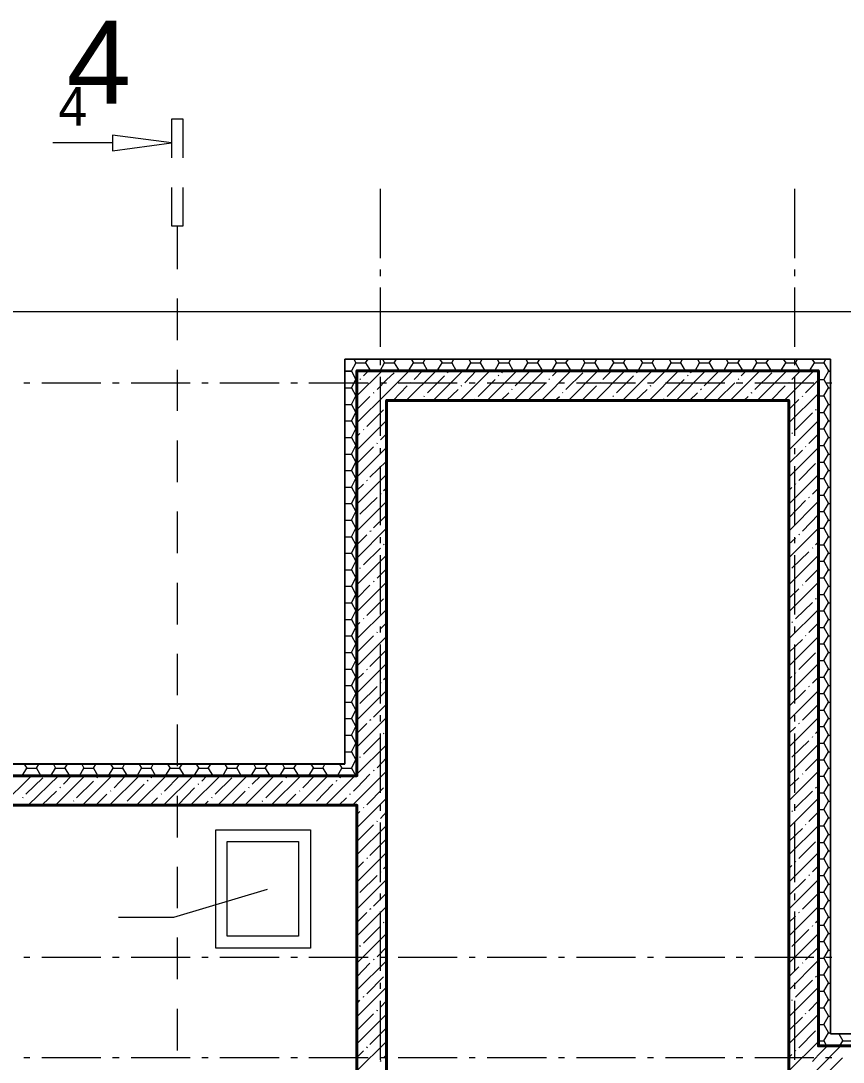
# Model space of a CAD drawing. Header units: millimetres. Extents: x -249154 to 415037, y -45458 to 354837.
# Drawn here: x -143749 to -136795, y 22788 to 31591 of the extents above; entities that cross this region are included whole.
import ezdxf

# ---------------------------------------------------------------- set-up
doc = ezdxf.new("R2010")
doc.units = ezdxf.units.MM
doc.layers.add('PDF _Текст', color=7, linetype='Continuous')
doc.styles.get("Standard").update_dxf_attribs({"font": 'arial.ttf'})

msp = doc.modelspace()

# ---------------------------------------------------------------- linework, layer by layer
at = {"lineweight": 9}
for points in [[(-142376.6, 30432.4), (-142376.6, 30758.6), (-142474.1, 30758.6), (-142474.1, 30432.4)], [(-142973.9, 30559.5), (-143478.1, 30559.5)], [(-142474.1, 30182.5), (-142474.1, 29856.3), (-142376.6, 29856.3), (-142376.6, 30182.5)], [(-140707.5, 29585.2), (-140707.5, 30169.8)], [(-137204, 29585.2), (-137204, 30169.8)], [(-142423.2, 29492), (-142423.2, 29856.3)], [(-140707.5, 29432.7), (-140707.5, 29487.7)], [(-137204, 29432.7), (-137204, 29487.7)], [(-140707.5, 28835.3), (-140707.5, 29335.2)], [(-137204, 28835.3), (-137204, 29335.2)], [(-142423.2, 28890.4), (-142423.2, 29242)], [(-145261.6, 8666.1), (-141207.4, 8666.1), (-141207.4, 909.4), (-104461.4, 909.4), (-104461.4, 23425.5), (-109621.2, 23425.5), (-118310, 23425.5), (-136505.1, 23425.5), (-136505.1, 29131.9), (-145320.9, 29131.9), (-145320.9, 28729.4)], [(-140915.1, 28699.8), (-140953.2, 28632), (-140953.2, 28627.8), (-140915.1, 28560), (-140906.6, 28560)], [(-140932, 28729.4), (-140915.1, 28699.8), (-140834.6, 28699.8), (-140792.2, 28632)], [(-140834.6, 28699.8), (-140813.4, 28729.4)], [(-140711.7, 28632), (-140673.6, 28699.8)], [(-140707.5, 28678.6), (-140707.5, 28733.7)], [(-140690.6, 28729.4), (-140673.6, 28699.8), (-140593.1, 28699.8), (-140550.8, 28632)], [(-140593.1, 28699.8), (-140571.9, 28729.4)], [(-140470.3, 28632), (-140427.9, 28699.8)], [(-140449.1, 28729.4), (-140427.9, 28699.8), (-140347.4, 28699.8), (-140309.3, 28632)], [(-140347.4, 28699.8), (-140330.5, 28729.4)], [(-140228.8, 28632), (-140186.4, 28699.8)], [(-140207.6, 28729.4), (-140186.4, 28699.8), (-140105.9, 28699.8), (-140067.8, 28632)], [(-140105.9, 28699.8), (-140089, 28729.4)], [(-139983.1, 28632), (-139945, 28699.8)], [(-139961.9, 28729.4), (-139945, 28699.8), (-139864.5, 28699.8), (-139826.3, 28632)], [(-139864.5, 28699.8), (-139847.5, 28729.4)], [(-139741.6, 28632), (-139703.5, 28699.8)], [(-139720.4, 28729.4), (-139703.5, 28699.8), (-139623, 28699.8), (-139584.9, 28632)], [(-139623, 28699.8), (-139606.1, 28729.4)], [(-139500.1, 28632), (-139462, 28699.8)], [(-139479, 28729.4), (-139462, 28699.8), (-139381.5, 28699.8), (-139339.2, 28632)], [(-139381.5, 28699.8), (-139360.3, 28729.4)], [(-139258.7, 28632), (-139220.5, 28699.8)], [(-139237.5, 28729.4), (-139220.5, 28699.8), (-139140.1, 28699.8), (-139097.7, 28632)], [(-139140.1, 28699.8), (-139118.9, 28729.4)], [(-139017.2, 28632), (-138979.1, 28699.8)], [(-138996, 28729.4), (-138979.1, 28699.8), (-138894.3, 28699.8), (-138856.2, 28632)], [(-138894.3, 28699.8), (-138877.4, 28729.4)], [(-138775.7, 28632), (-138733.4, 28699.8)], [(-138754.6, 28729.4), (-138733.4, 28699.8), (-138652.9, 28699.8), (-138614.8, 28632)], [(-138652.9, 28699.8), (-138635.9, 28729.4)], [(-138530, 28632), (-138491.9, 28699.8)], [(-138513.1, 28729.4), (-138491.9, 28699.8), (-138411.4, 28699.8), (-138373.3, 28632)], [(-138411.4, 28699.8), (-138394.5, 28729.4)], [(-138288.6, 28632), (-138250.4, 28699.8)], [(-138267.4, 28729.4), (-138250.4, 28699.8), (-138169.9, 28699.8), (-138131.8, 28632)], [(-138169.9, 28699.8), (-138153, 28729.4)], [(-138047.1, 28632), (-138009, 28699.8)], [(-138025.9, 28729.4), (-138009, 28699.8), (-137928.5, 28699.8), (-137890.3, 28632)], [(-137928.5, 28699.8), (-137907.3, 28729.4)], [(-137805.6, 28632), (-137767.5, 28699.8)], [(-137784.4, 28729.4), (-137767.5, 28699.8), (-137687, 28699.8), (-137644.6, 28632)], [(-137687, 28699.8), (-137665.8, 28729.4)], [(-137564.1, 28632), (-137526, 28699.8)], [(-137543, 28729.4), (-137526, 28699.8), (-137445.5, 28699.8), (-137403.2, 28632)], [(-137445.5, 28699.8), (-137424.3, 28729.4)], [(-137322.7, 28632), (-137280.3, 28699.8)], [(-137301.5, 28729.4), (-137280.3, 28699.8), (-137199.8, 28699.8), (-137161.7, 28632)], [(-137204, 28678.6), (-137204, 28733.7)], [(-137199.8, 28699.8), (-137182.9, 28729.4)], [(-137081.2, 28632), (-137038.8, 28699.8)], [(-137060, 28729.4), (-137038.8, 28699.8), (-136958.3, 28699.8), (-136920.2, 28632), (-136920.2, 28627.8), (-136958.3, 28560)], [(-136958.3, 28699.8), (-136941.4, 28729.4)], [(-136903.3, 28729.4), (-136903.3, 28729.4)], [(-142423.2, 28293.1), (-142423.2, 28640.5)], [(-140906.6, 28420.2), (-140694.8, 28632)], [(-140906.6, 28191.4), (-140656.7, 28441.4), (-140466, 28632)], [(-140906.6, 28632), (-137004.9, 28632)], [(-140851.5, 28589.6), (-140809.2, 28632)], [(-140792.2, 28627.8), (-140711.7, 28627.8)], [(-140737.2, 28475.2), (-140656.7, 28555.7), (-140593.1, 28615)], [(-140550.8, 28627.8), (-140470.3, 28627.8)], [(-140491.5, 28382), (-140237.3, 28632)], [(-140423.7, 28560), (-140351.7, 28632)], [(-140309.3, 28627.8), (-140228.8, 28627.8)], [(-140262.7, 28382), (-140012.7, 28632)], [(-140139.8, 28615), (-140135.6, 28623.5)], [(-140067.8, 28627.8), (-139987.3, 28627.8)], [(-140033.9, 28382), (-139784, 28632)], [(-139995.8, 28530.3), (-139898.4, 28632)], [(-139826.3, 28627.8), (-139741.6, 28627.8)], [(-139805.2, 28382), (-139555.2, 28632)], [(-139682.3, 28615), (-139669.6, 28632)], [(-139580.6, 28627.8), (-139500.1, 28627.8)], [(-139576.4, 28382), (-139326.5, 28632)], [(-139567.9, 28504.9), (-139440.8, 28632)], [(-139347.6, 28382), (-139097.7, 28632)], [(-139339.2, 28627.8), (-139258.7, 28627.8)], [(-139254.4, 28589.6), (-139212.1, 28632)], [(-139140.1, 28475.2), (-138996, 28615)], [(-139118.9, 28382), (-138868.9, 28632)], [(-139097.7, 28627.8), (-139017.2, 28627.8)], [(-138890.1, 28382), (-138640.2, 28632)], [(-138856.2, 28627.8), (-138775.7, 28627.8)], [(-138826.6, 28560), (-138754.6, 28632)], [(-138661.4, 28382), (-138411.4, 28632)], [(-138614.8, 28627.8), (-138534.3, 28627.8)], [(-138542.7, 28615), (-138534.3, 28623.5)], [(-138436.8, 28382), (-138186.9, 28632)], [(-138398.7, 28530.3), (-138297, 28632)], [(-138373.3, 28627.8), (-138292.8, 28627.8)], [(-138208.1, 28382), (-137958.1, 28632)], [(-138127.6, 28627.8), (-138047.1, 28627.8)], [(-138085.2, 28615), (-138072.5, 28632)], [(-137979.3, 28382), (-137729.4, 28632)], [(-137970.8, 28504.9), (-137843.7, 28632)], [(-137886.1, 28627.8), (-137805.6, 28627.8)], [(-137750.5, 28382), (-137500.6, 28632)], [(-137657.3, 28589.6), (-137615, 28632)], [(-137644.6, 28627.8), (-137564.1, 28627.8)], [(-137543, 28475.2), (-137398.9, 28615)], [(-137521.8, 28382), (-137271.8, 28632)], [(-137403.2, 28627.8), (-137322.7, 28627.8)], [(-137293, 28382), (-137254.9, 28420.2), (-137043.1, 28632)], [(-137229.5, 28560), (-137157.4, 28632)], [(-137161.7, 28627.8), (-137081.2, 28627.8)], [(-143723.8, 28530.3), (-143672.9, 28530.3)], [(-143571.3, 28530.3), (-143071.4, 28530.3)], [(-142973.9, 28530.3), (-142918.9, 28530.3)], [(-142817.2, 28530.3), (-142317.3, 28530.3)], [(-142219.9, 28530.3), (-142164.8, 28530.3)], [(-142067.4, 28530.3), (-141563.2, 28530.3)], [(-141465.8, 28530.3), (-141410.7, 28530.3)], [(-141313.3, 28530.3), (-140813.4, 28530.3)], [(-140953.2, 28488), (-140915.1, 28560)], [(-140881.2, 28560), (-140877, 28564.2)], [(-140711.7, 28530.3), (-140656.7, 28530.3)], [(-140707.5, 28081.3), (-140707.5, 28581.2)], [(-140559.2, 28530.3), (-140059.3, 28530.3)], [(-140453.3, 28530.3), (-140449.1, 28534.6)], [(-140309.3, 28445.6), (-140165.3, 28589.6)], [(-139957.7, 28530.3), (-139906.8, 28530.3)], [(-139881.4, 28415.9), (-139737.4, 28560)], [(-139805.2, 28530.3), (-139305.3, 28530.3)], [(-139712, 28589.6), (-139707.7, 28593.9)], [(-139453.5, 28390.5), (-139309.5, 28530.3)], [(-139284.1, 28560), (-139279.9, 28564.2)], [(-139203.6, 28530.3), (-139152.8, 28530.3)], [(-139051.1, 28530.3), (-138551.2, 28530.3)], [(-138856.2, 28530.3), (-138847.8, 28534.6)], [(-138712.2, 28445.6), (-138568.2, 28589.6)], [(-138449.5, 28530.3), (-138398.7, 28530.3)], [(-138297, 28530.3), (-137797.1, 28530.3)], [(-138284.3, 28415.9), (-138140.3, 28560)], [(-138110.6, 28589.6), (-138106.4, 28593.9)], [(-137856.4, 28390.5), (-137712.4, 28530.3)], [(-137699.7, 28530.3), (-137644.6, 28530.3)], [(-137682.8, 28560), (-137678.5, 28564.2)], [(-137543, 28530.3), (-137043.1, 28530.3)], [(-137254.9, 28530.3), (-137254.9, 28534.6), (-137250.6, 28534.6)], [(-137204, 28081.3), (-137204, 28581.2)], [(-137115.1, 28445.6), (-137004.9, 28555.7)], [(-137004.9, 28560), (-136958.3, 28560), (-136920.2, 28488), (-136903.3, 28488)], [(-136945.6, 28530.3), (-136890.6, 28530.3)], [(-141008.3, 28488), (-140953.2, 28488), (-140915.1, 28420.2), (-140906.6, 28420.2)], [(-140766.8, 28445.6), (-140762.6, 28449.8)], [(-140601.6, 28382), (-140483, 28504.9)], [(-140148.3, 28382), (-140050.9, 28475.2)], [(-140025.5, 28504.9), (-140021.2, 28509.1)], [(-139690.8, 28382), (-139623, 28445.6)], [(-139597.6, 28475.2), (-139593.3, 28479.5)], [(-139169.7, 28445.6), (-139165.5, 28449.8)], [(-139004.5, 28382), (-138881.6, 28504.9)], [(-138551.2, 28382), (-138453.8, 28475.2)], [(-138428.4, 28504.9), (-138419.9, 28509.1)], [(-138093.7, 28382), (-138025.9, 28445.6)], [(-138000.5, 28475.2), (-137992, 28479.5)], [(-137572.6, 28445.6), (-137564.1, 28449.8)], [(-137407.4, 28382), (-137284.5, 28504.9)], [(-137254.9, 28191.4), (-137004.9, 28441.4)], [(-136958.3, 28420.2), (-136920.2, 28488)], [(-141008.3, 28348.2), (-140953.2, 28348.2), (-140915.1, 28280.4), (-140906.6, 28280.4)], [(-140953.2, 28348.2), (-140915.1, 28420.2)], [(-140906.6, 28305.8), (-140796.5, 28415.9)], [(-139784, 28382), (-140385.5, 28382)], [(-140377.1, 28382), (-140368.6, 28390.5)], [(-140338.9, 28415.9), (-140334.7, 28420.2)], [(-139911.1, 28390.5), (-139906.8, 28394.8)], [(-139233.3, 28382), (-139195.1, 28415.9)], [(-138775.7, 28382), (-138767.3, 28390.5)], [(-138741.8, 28415.9), (-138737.6, 28420.2)], [(-138314, 28390.5), (-138309.7, 28394.8)], [(-137636.2, 28382), (-137598, 28415.9)], [(-137254.9, 28305.8), (-137170.2, 28390.5)], [(-137140.5, 28415.9), (-137136.3, 28420.2)], [(-137004.9, 28420.2), (-136958.3, 28420.2), (-136920.2, 28348.2), (-136903.3, 28348.2)], [(-136958.3, 28280.4), (-136920.2, 28348.2)], [(-140953.2, 28208.4), (-140915.1, 28280.4)], [(-140821.9, 28161.8), (-140682.1, 28301.6)], [(-137199.8, 28132.1), (-137055.8, 28276.1)], [(-137030.4, 28301.6), (-137021.9, 28305.8)], [(-137004.9, 28280.4), (-136958.3, 28280.4), (-136920.2, 28208.4), (-136903.3, 28208.4)], [(-141008.3, 28208.4), (-140953.2, 28208.4), (-140915.1, 28140.6), (-140906.6, 28140.6)], [(-140906.6, 27962.7), (-140656.7, 28212.6)], [(-137254.9, 27962.7), (-137004.9, 28212.6)], [(-136958.3, 28140.6), (-136920.2, 28208.4)], [(-140953.2, 28068.6), (-140915.1, 28140.6)], [(-140906.6, 28077), (-140881.2, 28102.4)], [(-140851.5, 28132.1), (-140847.3, 28136.3)], [(-140707.5, 28047.4), (-140656.7, 28098.2)], [(-137229.5, 28102.4), (-137225.2, 28106.7)], [(-137085.4, 28017.7), (-137004.9, 28098.2)], [(-137004.9, 28140.6), (-136958.3, 28140.6), (-136920.2, 28068.6), (-136903.3, 28068.6)], [(-142423.2, 27691.5), (-142423.2, 28043.1)], [(-141008.3, 28068.6), (-140953.2, 28068.6), (-140915.1, 28000.8), (-140906.6, 28000.8)], [(-140953.2, 27928.8), (-140915.1, 28000.8)], [(-140737.2, 28017.7), (-140732.9, 28022)], [(-137004.9, 28000.8), (-136958.3, 28000.8), (-136920.2, 27928.8), (-136903.3, 27928.8)], [(-136958.3, 28000.8), (-136920.2, 28068.6)], [(-141008.3, 27928.8), (-140953.2, 27928.8), (-140915.1, 27861), (-140906.6, 27861)], [(-140906.6, 27848.3), (-140766.8, 27988.1)], [(-140906.6, 27733.9), (-140656.7, 27983.8)], [(-140707.5, 27928.8), (-140707.5, 27979.6)], [(-137254.9, 27733.9), (-137004.9, 27983.8)], [(-137254.9, 27848.3), (-137140.5, 27962.7)], [(-137204, 27928.8), (-137204, 27979.6)], [(-137115.1, 27988.1), (-137110.8, 27992.3)], [(-136958.3, 27861), (-136920.2, 27928.8)], [(-140953.2, 27789), (-140915.1, 27861)], [(-140796.5, 27733.9), (-140656.7, 27869.5)], [(-140707.5, 27327.2), (-140707.5, 27827.1)], [(-137204, 27327.2), (-137204, 27827.1)], [(-137170.2, 27704.2), (-137030.4, 27848.3)], [(-137004.9, 27861), (-136958.3, 27861), (-136920.2, 27789), (-136903.3, 27789)], [(-141008.3, 27789), (-140953.2, 27789), (-140915.1, 27721.2), (-140906.6, 27721.2)], [(-140906.6, 27505.1), (-140656.7, 27755.1)], [(-137254.9, 27505.1), (-137004.9, 27755.1)], [(-136958.3, 27721.2), (-136920.2, 27789)], [(-141008.3, 27649.2), (-140953.2, 27649.2), (-140915.1, 27581.4), (-140906.6, 27581.4)], [(-140953.2, 27649.2), (-140915.1, 27721.2)], [(-140906.6, 27619.5), (-140851.5, 27674.6)], [(-140821.9, 27704.2), (-140817.6, 27708.5)], [(-140682.1, 27619.5), (-140656.7, 27640.7)], [(-137254.9, 27619.5), (-137229.5, 27644.9)], [(-137199.8, 27674.6), (-137195.6, 27678.8)], [(-137055.8, 27589.9), (-137004.9, 27640.7)], [(-137004.9, 27721.2), (-136958.3, 27721.2), (-136920.2, 27649.2), (-136903.3, 27649.2)], [(-136958.3, 27581.4), (-136920.2, 27649.2)], [(-140953.2, 27509.4), (-140915.1, 27581.4)], [(-140881.2, 27420.4), (-140737.2, 27560.2)], [(-140707.5, 27589.9), (-140703.3, 27594.1)], [(-137085.4, 27560.2), (-137081.2, 27564.4)], [(-137004.9, 27581.4), (-136958.3, 27581.4), (-136920.2, 27509.4), (-136903.3, 27509.4)], [(-141008.3, 27509.4), (-140953.2, 27509.4), (-140915.1, 27441.6), (-140906.6, 27441.6)], [(-140906.6, 27276.4), (-140656.7, 27526.3)], [(-137254.9, 27390.7), (-137115.1, 27534.8)], [(-137254.9, 27276.4), (-137004.9, 27530.5)], [(-136958.3, 27441.6), (-136920.2, 27509.4)], [(-142423.2, 27090), (-142423.2, 27441.6)], [(-140953.2, 27369.6), (-140915.1, 27441.6)], [(-140906.6, 27390.7), (-140902.4, 27395)], [(-140766.8, 27306), (-140656.7, 27411.9)], [(-137140.5, 27276.4), (-137004.9, 27416.2)], [(-137004.9, 27441.6), (-136958.3, 27441.6), (-136920.2, 27369.6), (-136903.3, 27369.6)], [(-141008.3, 27369.6), (-140953.2, 27369.6), (-140915.1, 27301.8), (-140906.6, 27301.8)], [(-140953.2, 27229.8), (-140915.1, 27301.8)], [(-140906.6, 27047.6), (-140656.7, 27301.8)], [(-137254.9, 27051.8), (-137004.9, 27301.8)], [(-137004.9, 27301.8), (-136958.3, 27301.8), (-136920.2, 27229.8), (-136903.3, 27229.8)], [(-136958.3, 27301.8), (-136920.2, 27369.6)], [(-141008.3, 27229.8), (-140953.2, 27229.8), (-140915.1, 27162), (-140906.6, 27162)], [(-140906.6, 27162), (-140821.9, 27246.7)], [(-140796.5, 27276.4), (-140788, 27280.6)], [(-140707.5, 27174.7), (-140707.5, 27225.5)], [(-137254.9, 27166.2), (-137199.8, 27217.1)], [(-137204, 27174.7), (-137204, 27225.5)], [(-137170.2, 27246.7), (-137165.9, 27250.9)], [(-136958.3, 27162), (-136920.2, 27229.8)], [(-140953.2, 27090), (-140915.1, 27162)], [(-140851.5, 26992.5), (-140707.5, 27132.3)], [(-140682.1, 27162), (-140677.9, 27166.2)], [(-137055.8, 27132.3), (-137051.5, 27136.6)], [(-137030.4, 27162), (-137004.9, 27187.4)], [(-137004.9, 27162), (-136958.3, 27162), (-136920.2, 27090), (-136903.3, 27090)], [(-141008.3, 27090), (-140953.2, 27090), (-140915.1, 27022.2), (-140906.6, 27022.2)], [(-140906.6, 26823.1), (-140656.7, 27073)], [(-140707.5, 26573.1), (-140707.5, 27073)], [(-137254.9, 26823.1), (-137004.9, 27073)], [(-137229.5, 26962.9), (-137085.4, 27102.7)], [(-137204, 26573.1), (-137204, 27073)], [(-136958.3, 27022.2), (-136920.2, 27090)], [(-141008.3, 26950.2), (-140953.2, 26950.2), (-140915.1, 26882.4), (-140906.6, 26882.4)], [(-140953.2, 26950.2), (-140915.1, 27022.2)], [(-140881.2, 26962.9), (-140877, 26967.1)], [(-140737.2, 26878.1), (-140656.7, 26958.6)], [(-137254.9, 26937.5), (-137250.6, 26937.5)], [(-137115.1, 26848.5), (-137004.9, 26958.6)], [(-137004.9, 27022.2), (-136958.3, 27022.2), (-136920.2, 26950.2), (-136903.3, 26950.2)], [(-136958.3, 26882.4), (-136920.2, 26950.2)], [(-140953.2, 26810.4), (-140915.1, 26882.4)], [(-140766.8, 26848.5), (-140762.6, 26852.7)], [(-137004.9, 26882.4), (-136958.3, 26882.4), (-136920.2, 26810.4), (-136903.3, 26810.4)], [(-142423.2, 26488.4), (-142423.2, 26840)], [(-141008.3, 26810.4), (-140953.2, 26810.4), (-140915.1, 26742.6), (-140906.6, 26742.6)], [(-140906.6, 26594.3), (-140656.7, 26844.3)], [(-140906.6, 26708.7), (-140796.5, 26818.8)], [(-137254.9, 26594.3), (-137004.9, 26844.3)], [(-137254.9, 26708.7), (-137170.2, 26789.2)], [(-137140.5, 26818.8), (-137136.3, 26823.1)], [(-136958.3, 26742.6), (-136920.2, 26810.4)], [(-140953.2, 26670.6), (-140915.1, 26742.6)], [(-140821.9, 26564.7), (-140682.1, 26704.5)], [(-137199.8, 26535), (-137055.8, 26674.8)], [(-137030.4, 26704.5), (-137021.9, 26708.7)], [(-137004.9, 26742.6), (-136958.3, 26742.6), (-136920.2, 26670.6), (-136903.3, 26670.6)], [(-141008.3, 26670.6), (-140953.2, 26670.6), (-140915.1, 26602.8), (-140906.6, 26602.8)], [(-140953.2, 26530.8), (-140915.1, 26602.8)], [(-140906.6, 26365.5), (-140656.7, 26615.5)], [(-137254.9, 26365.5), (-137004.9, 26615.5)], [(-137004.9, 26602.8), (-136958.3, 26602.8), (-136920.2, 26530.8), (-136903.3, 26530.8)], [(-136958.3, 26602.8), (-136920.2, 26670.6)], [(-141008.3, 26530.8), (-140953.2, 26530.8), (-140915.1, 26463), (-140906.6, 26463)], [(-140906.6, 26479.9), (-140881.2, 26505.3)], [(-140851.5, 26535), (-140847.3, 26539.2)], [(-140707.5, 26450.3), (-140656.7, 26501.1)], [(-137229.5, 26505.3), (-137225.2, 26509.6)], [(-137085.4, 26420.6), (-137004.9, 26501.1)], [(-136958.3, 26463), (-136920.2, 26530.8)], [(-140953.2, 26391), (-140915.1, 26463)], [(-140737.2, 26420.6), (-140732.9, 26424.9)], [(-140707.5, 26420.6), (-140707.5, 26471.5)], [(-137204, 26420.6), (-137204, 26471.5)], [(-137004.9, 26463), (-136958.3, 26463), (-136920.2, 26391), (-136903.3, 26391)], [(-141008.3, 26391), (-140953.2, 26391), (-140915.1, 26323.2), (-140906.6, 26323.2)], [(-140953.2, 26251.2), (-140915.1, 26323.2)], [(-140906.6, 26251.2), (-140766.8, 26391)], [(-140906.6, 26136.8), (-140656.7, 26386.7)], [(-137254.9, 26136.8), (-137004.9, 26386.7)], [(-137254.9, 26251.2), (-137140.5, 26361.3)], [(-137115.1, 26391), (-137110.8, 26395.2)], [(-137004.9, 26323.2), (-136958.3, 26323.2), (-136920.2, 26251.2), (-136903.3, 26251.2)], [(-136958.3, 26323.2), (-136920.2, 26391)], [(-142423.2, 25891.1), (-142423.2, 26238.5)], [(-141008.3, 26251.2), (-140953.2, 26251.2), (-140915.1, 26183.4), (-140906.6, 26183.4)], [(-140796.5, 26132.5), (-140656.7, 26272.3)], [(-140707.5, 25819.1), (-140707.5, 26318.9)], [(-137204, 25819.1), (-137204, 26318.9)], [(-137170.2, 26107.1), (-137030.4, 26246.9)], [(-136958.3, 26183.4), (-136920.2, 26251.2)], [(-140953.2, 26111.4), (-140915.1, 26183.4)], [(-140906.6, 25908), (-140656.7, 26158)], [(-137254.9, 25908), (-137004.9, 26158)], [(-137004.9, 26183.4), (-136958.3, 26183.4), (-136920.2, 26111.4), (-136903.3, 26111.4)], [(-141008.3, 26111.4), (-140953.2, 26111.4), (-140915.1, 26043.6), (-140906.6, 26043.6)], [(-140906.6, 26022.4), (-140851.5, 26077.5)], [(-140821.9, 26107.1), (-140817.6, 26111.4)], [(-137199.8, 26077.5), (-137195.6, 26081.7)], [(-136958.3, 26043.6), (-136920.2, 26111.4)], [(-141008.3, 25971.6), (-140953.2, 25971.6), (-140915.1, 25903.8), (-140906.6, 25903.8)], [(-140953.2, 25971.6), (-140915.1, 26043.6)], [(-140707.5, 25992.8), (-140703.3, 25997)], [(-140682.1, 26022.4), (-140656.7, 26043.6)], [(-137254.9, 26022.4), (-137229.5, 26047.8)], [(-137055.8, 25992.8), (-137004.9, 26043.6)], [(-137004.9, 26043.6), (-136958.3, 26043.6), (-136920.2, 25971.6), (-136903.3, 25971.6)], [(-136958.3, 25903.8), (-136920.2, 25971.6)], [(-140953.2, 25831.8), (-140915.1, 25903.8)], [(-140906.6, 25679.3), (-140656.7, 25929.2)], [(-140881.2, 25819.1), (-140737.2, 25963.1)], [(-137254.9, 25793.6), (-137115.1, 25933.4)], [(-137254.9, 25679.3), (-137004.9, 25929.2)], [(-137085.4, 25963.1), (-137081.2, 25967.3)], [(-137004.9, 25903.8), (-136958.3, 25903.8), (-136920.2, 25831.8), (-136903.3, 25831.8)], [(-141008.3, 25831.8), (-140953.2, 25831.8), (-140915.1, 25764), (-140906.6, 25764)], [(-140906.6, 25793.6), (-140902.4, 25797.9)], [(-140766.8, 25704.7), (-140656.7, 25814.8)], [(-137140.5, 25679.3), (-137004.9, 25814.8)], [(-136958.3, 25764), (-136920.2, 25831.8)], [(-140953.2, 25692), (-140915.1, 25764)], [(-140707.5, 25666.6), (-140707.5, 25721.6)], [(-137204, 25666.6), (-137204, 25721.6)], [(-137004.9, 25764), (-136958.3, 25764), (-136920.2, 25692), (-136903.3, 25692)], [(-142423.2, 25289.5), (-142423.2, 25641.1)], [(-141008.3, 25692), (-140953.2, 25692), (-140915.1, 25624.2), (-140906.6, 25624.2)], [(-140953.2, 25552.2), (-140915.1, 25624.2)], [(-140906.6, 25450.5), (-140656.7, 25700.4)], [(-140906.6, 25564.9), (-140821.9, 25649.6)], [(-140796.5, 25679.3), (-140788, 25683.5)], [(-137254.9, 25450.5), (-137004.9, 25700.4)], [(-137254.9, 25564.9), (-137199.8, 25620)], [(-137170.2, 25649.6), (-137165.9, 25653.8)], [(-137004.9, 25624.2), (-136958.3, 25624.2), (-136920.2, 25552.2), (-136903.3, 25552.2)], [(-136958.3, 25624.2), (-136920.2, 25692)], [(-141008.3, 25552.2), (-140953.2, 25552.2), (-140915.1, 25484.4), (-140906.6, 25484.4)], [(-140851.5, 25391.2), (-140707.5, 25535.2)], [(-140707.5, 25065), (-140707.5, 25564.9)], [(-140682.1, 25564.9), (-140677.9, 25569.1)], [(-137204, 25065), (-137204, 25564.9)], [(-137055.8, 25535.2), (-137051.5, 25539.5)], [(-137030.4, 25564.9), (-137004.9, 25590.3)], [(-136958.3, 25484.4), (-136920.2, 25552.2)], [(-140953.2, 25412.4), (-140915.1, 25484.4)], [(-140906.6, 25221.7), (-140656.7, 25471.7)], [(-137254.9, 25226), (-137004.9, 25475.9)], [(-137229.5, 25365.8), (-137085.4, 25505.6)], [(-137004.9, 25484.4), (-136958.3, 25484.4), (-136920.2, 25412.4), (-136903.3, 25412.4)], [(-141008.3, 25412.4), (-140953.2, 25412.4), (-140915.1, 25344.6), (-140906.6, 25344.6)], [(-140881.2, 25365.8), (-140877, 25370)], [(-140737.2, 25276.8), (-140656.7, 25361.5)], [(-137115.1, 25251.4), (-137004.9, 25361.5)], [(-136958.3, 25344.6), (-136920.2, 25412.4)], [(-143736.5, 25209), (-143698.4, 25272.6)], [(-143719.5, 25306.5), (-143698.4, 25272.6), (-143617.9, 25272.6), (-143579.7, 25209)], [(-143617.9, 25272.6), (-143596.7, 25306.5)], [(-143495, 25209), (-143456.9, 25272.6)], [(-143473.8, 25306.5), (-143456.9, 25272.6), (-143376.4, 25272.6), (-143338.3, 25209)], [(-143376.4, 25272.6), (-143355.2, 25306.5)], [(-143253.5, 25209), (-143215.4, 25272.6)], [(-143232.4, 25306.5), (-143215.4, 25272.6), (-143134.9, 25272.6), (-143096.8, 25209)], [(-143134.9, 25272.6), (-143113.7, 25306.5)], [(-143007.8, 25209), (-142969.7, 25272.6)], [(-142990.9, 25306.5), (-142969.7, 25272.6), (-142889.2, 25272.6), (-142851.1, 25209)], [(-142889.2, 25272.6), (-142872.3, 25306.5)], [(-142766.4, 25209), (-142728.2, 25272.6)], [(-142749.4, 25306.5), (-142728.2, 25272.6), (-142647.8, 25272.6), (-142609.6, 25209)], [(-142647.8, 25272.6), (-142630.8, 25306.5)], [(-142524.9, 25209), (-142486.8, 25272.6)], [(-142508, 25306.5), (-142486.8, 25272.6), (-142406.3, 25272.6), (-142368.2, 25209)], [(-142406.3, 25272.6), (-142385.1, 25306.5)], [(-142283.4, 25209), (-142245.3, 25272.6)], [(-142266.5, 25306.5), (-142245.3, 25272.6), (-142164.8, 25272.6), (-142126.7, 25209)], [(-142164.8, 25272.6), (-142143.6, 25306.5)], [(-142042, 25209), (-142003.8, 25272.6)], [(-142025, 25306.5), (-142003.8, 25272.6), (-141923.3, 25272.6), (-141885.2, 25209)], [(-141923.3, 25272.6), (-141902.2, 25306.5)], [(-141800.5, 25209), (-141762.4, 25272.6)], [(-141779.3, 25306.5), (-141762.4, 25272.6), (-141681.9, 25272.6), (-141643.7, 25209)], [(-141681.9, 25272.6), (-141660.7, 25306.5)], [(-141559, 25209), (-141520.9, 25272.6)], [(-141537.8, 25306.5), (-141520.9, 25272.6), (-141440.4, 25272.6), (-141402.3, 25209)], [(-141440.4, 25272.6), (-141419.2, 25306.5)], [(-141313.3, 25209), (-141275.2, 25272.6)], [(-141296.4, 25306.5), (-141275.2, 25272.6), (-141194.7, 25272.6), (-141156.6, 25209)], [(-141194.7, 25272.6), (-141177.7, 25306.5)], [(-141071.8, 25209), (-141033.7, 25272.6)], [(-141054.9, 25306.5), (-141033.7, 25272.6), (-141008.3, 25272.6), (-140953.2, 25272.6), (-140915.1, 25209)], [(-140953.2, 25272.6), (-140915.1, 25344.6)], [(-137254.9, 25336.1), (-137250.6, 25340.4)], [(-137004.9, 25344.6), (-136958.3, 25344.6), (-136920.2, 25272.6), (-136903.3, 25272.6)], [(-136958.3, 25204.8), (-136920.2, 25272.6)], [(-143910.2, 24959.1), (-143660.2, 25209)], [(-143706.8, 25052.3), (-143562.8, 25192.1)], [(-143685.7, 24959.1), (-143431.5, 25209)], [(-143456.9, 24959.1), (-143206.9, 25209)], [(-143389.1, 25137), (-143321.3, 25209)], [(-143228.1, 24959.1), (-142978.2, 25209)], [(-143105.3, 25192.1), (-143101, 25196.3)], [(-142999.4, 24959.1), (-142749.4, 25209)], [(-142961.2, 25107.4), (-142863.8, 25209)], [(-142770.6, 24959.1), (-142520.7, 25209)], [(-142647.8, 25192.1), (-142635, 25209)], [(-142541.8, 24959.1), (-142291.9, 25209)], [(-142533.4, 25077.7), (-142406.3, 25209)], [(-142313.1, 24959.1), (-142063.1, 25209)], [(-142219.9, 25162.4), (-142177.5, 25209)], [(-142105.5, 25052.3), (-141965.7, 25192.1)], [(-142084.3, 24959.1), (-141834.4, 25209)], [(-141855.6, 24959.1), (-141605.6, 25209)], [(-141792, 25137), (-141720, 25209)], [(-141631, 24959.1), (-141381.1, 25209)], [(-141508.2, 25192.1), (-141503.9, 25196.3)], [(-141402.3, 24959.1), (-141152.3, 25209)], [(-141364.1, 25107.4), (-141266.7, 25209)], [(-141173.5, 24959.1), (-140923.6, 25209)], [(-141050.6, 25192.1), (-141037.9, 25209)], [(-140944.7, 24959.1), (-140906.6, 24997.2), (-140656.7, 25247.2)], [(-140936.3, 25077.7), (-140906.6, 25107.4), (-140796.5, 25221.7)], [(-140766.8, 25251.4), (-140762.6, 25255.6)], [(-137254.9, 24997.2), (-137004.9, 25247.2)], [(-137254.9, 25111.6), (-137170.2, 25192.1)], [(-137140.5, 25221.7), (-137136.3, 25226)], [(-137004.9, 25204.8), (-136958.3, 25204.8), (-136920.2, 25132.8), (-136903.3, 25132.8)], [(-143418.8, 25107.4), (-143414.5, 25111.6)], [(-143279, 25022.6), (-143134.9, 25162.4)], [(-142851.1, 24993), (-142707.1, 25137)], [(-142677.4, 25162.4), (-142673.2, 25170.9)], [(-142419, 24963.3), (-142279.2, 25107.4)], [(-142249.5, 25137), (-142245.3, 25141.2)], [(-141821.7, 25107.4), (-141817.4, 25111.6)], [(-141677.6, 25022.6), (-141537.8, 25162.4)], [(-141249.8, 24993), (-141110, 25137)], [(-141080.3, 25162.4), (-141076.1, 25170.9)], [(-140821.9, 24963.3), (-140682.1, 25107.4)], [(-137030.4, 25107.4), (-137021.9, 25111.6)], [(-136958.3, 25065), (-136920.2, 25132.8)], [(-143732.3, 25022.6), (-143728, 25026.9)], [(-143571.3, 24959.1), (-143448.4, 25077.7)], [(-143113.7, 24959.1), (-143020.5, 25052.3)], [(-142990.9, 25077.7), (-142986.7, 25081.9)], [(-142656.2, 24959.1), (-142592.7, 25022.6)], [(-142563, 25052.3), (-142558.8, 25056.5)], [(-142423.2, 24688), (-142423.2, 25039.6)], [(-142135.2, 25022.6), (-142130.9, 25026.9)], [(-141969.9, 24959.1), (-141851.3, 25077.7)], [(-141516.6, 24959.1), (-141423.4, 25052.3)], [(-141393.8, 25077.7), (-141389.6, 25081.9)], [(-141059.1, 24959.1), (-140995.6, 25022.6)], [(-140965.9, 25052.3), (-140961.7, 25056.5)], [(-140906.6, 24768.4), (-140656.7, 25018.4)], [(-137254.9, 24768.4), (-137004.9, 25018.4)], [(-137199.8, 24937.9), (-137055.8, 25077.7)], [(-137004.9, 25065), (-136958.3, 25065), (-136920.2, 24993), (-136903.3, 24993)], [(-143342.5, 24959.1), (-143334, 24963.3)], [(-143304.4, 24993), (-143300.1, 24997.2)], [(-142876.5, 24963.3), (-142872.3, 24967.6)], [(-142198.7, 24959.1), (-142164.8, 24993)], [(-141745.4, 24959.1), (-141736.9, 24963.3)], [(-141707.3, 24993), (-141703, 24997.2)], [(-141279.4, 24963.3), (-141275.2, 24967.6)], [(-140851.5, 24937.9), (-140847.3, 24942.1)], [(-140707.5, 24912.5), (-140707.5, 24967.6)], [(-137229.5, 24908.2), (-137225.2, 24912.5)], [(-137204, 24912.5), (-137204, 24967.6)], [(-137004.9, 24925.2), (-136958.3, 24925.2), (-136920.2, 24853.2), (-136903.3, 24853.2)], [(-136958.3, 24925.2), (-136920.2, 24993)], [(-140906.6, 24882.8), (-140881.2, 24908.2)], [(-140737.2, 24823.5), (-140732.9, 24827.8)], [(-140707.5, 24848.9), (-140656.7, 24904)], [(-137085.4, 24823.5), (-137004.9, 24904)], [(-136958.3, 24785.4), (-136920.2, 24853.2)], [(-140906.6, 24654.1), (-140766.8, 24793.9)], [(-140906.6, 24539.7), (-140656.7, 24789.6)], [(-140707.5, 24310.9), (-140707.5, 24815)], [(-137254.9, 24539.7), (-137004.9, 24789.6)], [(-137254.9, 24654.1), (-137140.5, 24764.2)], [(-137204, 24310.9), (-137204, 24815)], [(-137115.1, 24793.9), (-137110.8, 24798.1)], [(-137004.9, 24785.4), (-136958.3, 24785.4), (-136920.2, 24713.4), (-136903.3, 24713.4)], [(-140796.5, 24535.4), (-140656.7, 24675.2)], [(-137170.2, 24510), (-137030.4, 24649.8)], [(-136958.3, 24645.6), (-136920.2, 24713.4)], [(-140906.6, 24310.9), (-140656.7, 24560.9)], [(-137254.9, 24310.9), (-137004.9, 24560.9)], [(-137004.9, 24645.6), (-136958.3, 24645.6), (-136920.2, 24573.6), (-136903.3, 24573.6)], [(-136958.3, 24505.8), (-136920.2, 24573.6)], [(-140906.6, 24425.3), (-140851.5, 24480.4)], [(-140821.9, 24510), (-140817.6, 24514.3)], [(-137199.8, 24480.4), (-137195.6, 24484.6)], [(-137004.9, 24505.8), (-136958.3, 24505.8), (-136920.2, 24433.8), (-136903.3, 24433.8)], [(-142423.2, 24090.6), (-142423.2, 24438)], [(-140707.5, 24395.6), (-140703.3, 24399.9)], [(-140682.1, 24421.1), (-140656.7, 24446.5)], [(-137254.9, 24425.3), (-137229.5, 24450.7)], [(-137055.8, 24395.6), (-137004.9, 24446.5)], [(-136958.3, 24366), (-136920.2, 24433.8)], [(-140906.6, 24082.2), (-140656.7, 24332.1)], [(-140881.2, 24222), (-140737.2, 24366)], [(-137254.9, 24196.5), (-137115.1, 24336.3)], [(-137254.9, 24082.2), (-137004.9, 24332.1)], [(-137085.4, 24366), (-137081.2, 24370.2)], [(-137004.9, 24366), (-136958.3, 24366), (-136920.2, 24294), (-136903.3, 24294)], [(-141664.9, 24247.4), (-142457.1, 24010.1), (-142923.1, 24010.1)], [(-140766.8, 24107.6), (-140656.7, 24217.7)], [(-140707.5, 24158.4), (-140707.5, 24213.5)], [(-137204, 24158.4), (-137204, 24213.5)], [(-137140.5, 24082.2), (-137004.9, 24217.7)], [(-137004.9, 24226.2), (-136958.3, 24226.2), (-136920.2, 24154.2), (-136903.3, 24154.2)], [(-136958.3, 24226.2), (-136920.2, 24294)], [(-140906.6, 24196.5), (-140902.4, 24200.8)], [(-136958.3, 24086.4), (-136920.2, 24154.2)], [(-140906.6, 23853.4), (-140656.7, 24103.3)], [(-140906.6, 23967.8), (-140821.9, 24052.5)], [(-140796.5, 24082.2), (-140788, 24086.4)], [(-140707.5, 23561.1), (-140707.5, 24061)], [(-137254.9, 23853.4), (-137004.9, 24103.3)], [(-137204, 23561.1), (-137204, 24061)], [(-137170.2, 24052.5), (-137165.9, 24056.7)], [(-137004.9, 24086.4), (-136958.3, 24086.4), (-136920.2, 24014.4), (-136903.3, 24014.4)], [(-140682.1, 23967.8), (-140677.9, 23972)], [(-137254.9, 23967.8), (-137199.8, 24022.9)], [(-137030.4, 23967.8), (-137004.9, 23989)], [(-137004.9, 23946.6), (-136958.3, 23946.6), (-136920.2, 23874.6), (-136903.3, 23874.6)], [(-136958.3, 23946.6), (-136920.2, 24014.4)], [(-140906.6, 23624.6), (-140656.7, 23874.6)], [(-140851.5, 23794.1), (-140707.5, 23938.1)], [(-137254.9, 23624.6), (-137004.9, 23874.6)], [(-137229.5, 23764.4), (-137085.4, 23908.5)], [(-137055.8, 23938.1), (-137051.5, 23942.4)], [(-136958.3, 23806.8), (-136920.2, 23874.6)], [(-142423.2, 23489.1), (-142423.2, 23840.7)], [(-140881.2, 23764.4), (-140877, 23772.9)], [(-137004.9, 23806.8), (-136958.3, 23806.8), (-136920.2, 23734.8), (-136903.3, 23734.8)], [(-140737.2, 23679.7), (-140656.7, 23760.2)], [(-137254.9, 23739), (-137250.6, 23743.3)], [(-137115.1, 23654.3), (-137004.9, 23760.2)], [(-136958.3, 23667), (-136920.2, 23734.8)], [(-143723.8, 23675.5), (-143672.9, 23675.5)], [(-143571.3, 23675.5), (-143071.4, 23675.5)], [(-142973.9, 23675.5), (-142918.9, 23675.5)], [(-142817.2, 23675.5), (-142317.3, 23675.5)], [(-142219.9, 23675.5), (-142164.8, 23675.5)], [(-142067.4, 23675.5), (-141563.2, 23675.5)], [(-141465.8, 23675.5), (-141410.7, 23675.5)], [(-141313.3, 23675.5), (-140813.4, 23675.5)], [(-140906.6, 23395.9), (-140656.7, 23645.8)], [(-140906.6, 23510.3), (-140796.5, 23624.6)], [(-140766.8, 23654.3), (-140762.6, 23658.5)], [(-140711.7, 23675.5), (-140656.7, 23675.5)], [(-140559.2, 23675.5), (-140059.3, 23675.5)], [(-139957.7, 23675.5), (-139906.8, 23675.5)], [(-139805.2, 23675.5), (-139305.3, 23675.5)], [(-139203.6, 23675.5), (-139152.8, 23675.5)], [(-139051.1, 23675.5), (-138551.2, 23675.5)], [(-138449.5, 23675.5), (-138398.7, 23675.5)], [(-138297, 23675.5), (-137797.1, 23675.5)], [(-137699.7, 23675.5), (-137644.6, 23675.5)], [(-137543, 23675.5), (-137043.1, 23675.5)], [(-137254.9, 23395.9), (-137004.9, 23650.1)], [(-137254.9, 23510.3), (-137170.2, 23595)], [(-137140.5, 23624.6), (-137136.3, 23628.9)], [(-137004.9, 23667), (-136958.3, 23667), (-136920.2, 23595), (-136903.3, 23595)], [(-136958.3, 23527.2), (-136920.2, 23595)], [(-136945.6, 23675.5), (-136890.6, 23675.5)], [(-140821.9, 23366.2), (-140682.1, 23510.3)], [(-137030.4, 23510.3), (-137021.9, 23514.5)], [(-137004.9, 23527.2), (-136958.3, 23527.2), (-136920.2, 23455.2), (-136903.3, 23455.2)], [(-140906.6, 23171.3), (-140656.7, 23421.3)], [(-140707.5, 23408.6), (-140707.5, 23459.4)], [(-137254.9, 23171.3), (-137004.9, 23421.3)], [(-137204, 23408.6), (-137204, 23459.4)], [(-137199.8, 23336.6), (-137055.8, 23480.6)], [(-136958.3, 23387.4), (-136920.2, 23455.2)], [(-140851.5, 23336.6), (-140847.3, 23345)], [(-137004.9, 23387.4), (-136958.3, 23387.4), (-136920.2, 23315.4), (-136903.3, 23315.4)], [(-142423.2, 22887.5), (-142423.2, 23239.1)], [(-140906.6, 23281.5), (-140881.2, 23311.1)], [(-140707.5, 23251.8), (-140656.7, 23306.9)], [(-140707.5, 22807), (-140707.5, 23306.9)], [(-137229.5, 23311.1), (-137225.2, 23315.4)], [(-137204, 22807), (-137204, 23306.9)], [(-137085.4, 23222.2), (-137004.9, 23306.9)], [(-137004.9, 23247.6), (-136958.3, 23247.6), (-136920.2, 23175.6), (-136903.3, 23175.6)], [(-136958.3, 23247.6), (-136920.2, 23315.4)], [(-140906.6, 23057), (-140766.8, 23196.8)], [(-140906.6, 22942.6), (-140656.7, 23192.5)], [(-140737.2, 23222.2), (-140732.9, 23230.7)], [(-137254.9, 22942.6), (-137004.9, 23192.5)], [(-137254.9, 23057), (-137140.5, 23167.1)], [(-137115.1, 23196.8), (-137110.8, 23201)], [(-136958.3, 23107.8), (-136920.2, 23175.6)], [(-140796.5, 22938.3), (-140656.7, 23078.1)], [(-137004.9, 23107.8), (-136958.3, 23107.8), (-136920.2, 23035.8), (-136903.3, 23035.8)], [(-137170.2, 22908.7), (-137030.4, 23052.7)], [(-136958.3, 22968), (-136920.2, 23035.8)], [(-136903.3, 23027.3), (-136903.3, 23027.3)], [(-136831.3, 23027.3), (-136797.4, 22968), (-136716.9, 22968), (-136695.7, 22925.6)], [(-140906.6, 22713.8), (-140656.7, 22963.8)], [(-140821.9, 22908.7), (-140817.6, 22917.2)], [(-137254.9, 22713.8), (-137004.9, 22963.8)], [(-137254.9, 22485.1), (-137064.2, 22675.7), (-137004.9, 22735), (-136814.3, 22925.6)], [(-137199.8, 22883.3), (-137195.6, 22887.5)], [(-137055.8, 22794.3), (-137004.9, 22849.4), (-136928.7, 22925.6)], [(-137004.9, 22968), (-136958.3, 22968), (-136937.2, 22925.6)], [(-136822.8, 22925.6), (-136797.4, 22968)], [(-143723.8, 22828.2), (-143672.9, 22828.2)], [(-143571.3, 22828.2), (-143071.4, 22828.2)], [(-142973.9, 22828.2), (-142918.9, 22828.2)], [(-142817.2, 22828.2), (-142317.3, 22828.2)], [(-142219.9, 22828.2), (-142164.8, 22828.2)], [(-142067.4, 22828.2), (-141563.2, 22828.2)], [(-141465.8, 22828.2), (-141410.7, 22828.2)], [(-141313.3, 22828.2), (-140813.4, 22828.2)], [(-140906.6, 22828.2), (-140851.5, 22883.3)], [(-140711.7, 22828.2), (-140656.7, 22828.2)], [(-140707.5, 22794.3), (-140703.3, 22802.8)], [(-140682.1, 22824), (-140656.7, 22849.4)], [(-140559.2, 22828.2), (-140059.3, 22828.2)], [(-139957.7, 22828.2), (-139906.8, 22828.2)], [(-139805.2, 22828.2), (-139305.3, 22828.2)], [(-139203.6, 22828.2), (-139152.8, 22828.2)], [(-139051.1, 22828.2), (-138551.2, 22828.2)], [(-138449.5, 22828.2), (-138398.7, 22828.2)], [(-138297, 22828.2), (-137797.1, 22828.2)], [(-137699.7, 22828.2), (-137644.6, 22828.2)], [(-137543, 22828.2), (-137043.1, 22828.2)], [(-137254.9, 22828.2), (-137229.5, 22853.6)], [(-136945.6, 22828.2), (-136890.6, 22828.2)], [(-136941.4, 22684.2), (-136801.6, 22824)]]:
    msp.add_lwpolyline(points, dxfattribs=at)
for points in [[(-142973.9, 30491.7), (-142474.1, 30559.5), (-142973.9, 30623.1)], [(-144998.9, 28729.4), (-144998.9, 25306.5), (-141008.3, 25306.5), (-141008.3, 28632), (-141008.3, 25310.7), (-144998.9, 25310.7), (-144998.9, 28729.4), (-145100.6, 28729.4), (-188040.2, 28729.4), (-188040.2, 28632), (-188040.2, 25247.2), (-188040.2, 28632), (-188040.2, 28729.4), (-145100.6, 28729.4)], [(-136903.3, 28632), (-136903.3, 28729.4), (-141008.3, 28729.4), (-141008.3, 28632), (-141008.3, 28729.4), (-136903.3, 28729.4)], [(-140953.2, 28627.8), (-141008.3, 28627.8)], [(-136903.3, 28627.8), (-136920.2, 28627.8)], [(-136903.3, 28632), (-136903.3, 23027.3)], [(-142101.3, 23751.7), (-142101.3, 24751.5), (-141300.6, 24751.5), (-141300.6, 23751.7)], [(-141402.3, 23853.4), (-142003.8, 23853.4), (-142003.8, 24654.1), (-141402.3, 24654.1)], [(-104859.6, 23027.3), (-104859.6, 1409.2), (-104859.6, 23027.3), (-104961.2, 23027.3), (-136903.3, 23027.3), (-104961.2, 23027.3)]]:
    msp.add_lwpolyline(points, close=True, dxfattribs=at)
at = {"lineweight": 40}
for points in [[(-141008.3, 25209), (-140906.6, 25209), (-140906.6, 28632)], [(-140906.6, 25209), (-140906.6, 28632), (-140656.7, 28632), (-137254.9, 28632), (-137004.9, 28632), (-137004.9, 22925.6), (-136903.3, 22925.6)], [(-137004.9, 22925.6), (-137004.9, 28632)], [(-144998.9, 25209), (-144914.2, 25209), (-141093, 25209), (-141008.3, 25209), (-141093, 25209), (-144914.2, 25209), (-144998.9, 25209), (-145100.6, 25209), (-145100.6, 24959.1), (-140906.6, 24959.1), (-140906.6, 20595.6), (-140656.7, 20595.6), (-140656.7, 28382), (-137254.9, 28382), (-137254.9, 22675.7), (-137254.9, 18795.2), (-141728.5, 18795.2), (-141728.5, 18574.9), (-141088.8, 18574.9)]]:
    msp.add_lwpolyline(points, dxfattribs=at)
msp.add_lwpolyline([(-127358.8, 22925.6), (-136818.5, 22925.6), (-136903.3, 22925.6), (-136818.5, 22925.6)], close=True, dxfattribs=at)

# ---------------------------------------------------------------- texts
at = {"insert": (-143361.6, 31240.6), "char_height": 700, "attachment_point": 4}
msp.add_mtext('4', dxfattribs=at)
at = {"layer": 'PDF _Текст', "insert": (-143431.9, 30868.2), "char_height": 327, "attachment_point": 4, "style": ''}
msp.add_mtext('4', dxfattribs=at)

doc.saveas('drawing.dxf')
